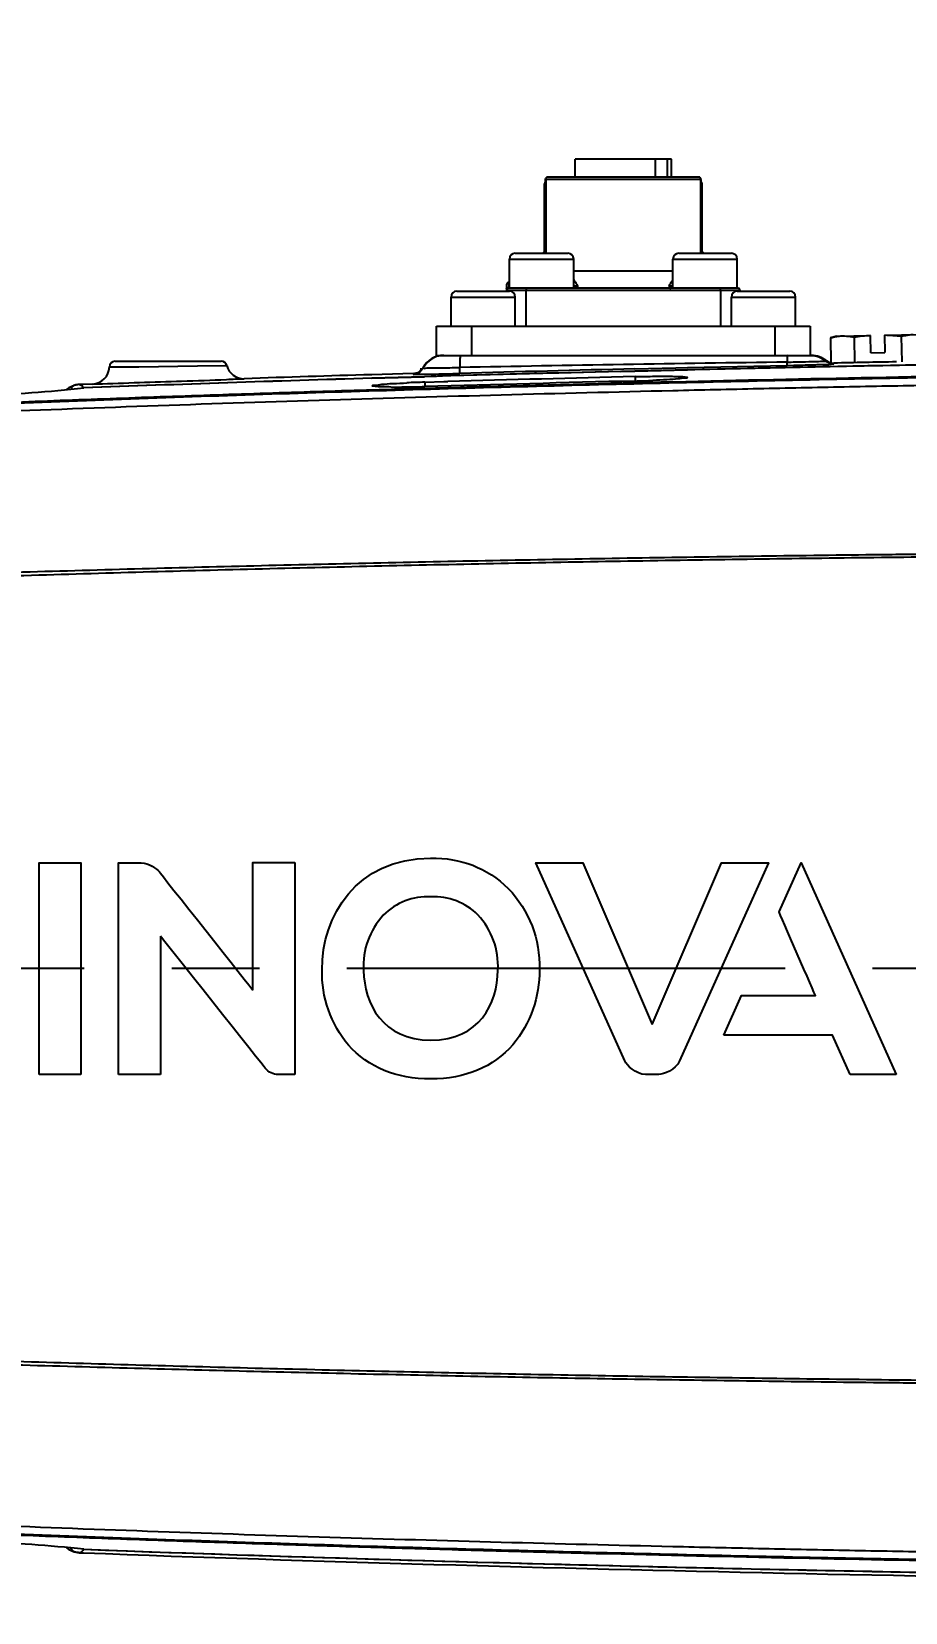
# Model space of a CAD drawing. Header units: millimetres. Extents: x 5828 to 6704, y 123 to 421.
# Drawn here: x 6531.06 to 6534.8, y 364.1 to 370.87 of the extents above; entities that cross this region are included whole.
import ezdxf

# ---------------------------------------------------------------- set-up
doc = ezdxf.new("R2010")
doc.units = ezdxf.units.MM
doc.linetypes.add('CENTER', pattern=[0.6, 0.375, -0.075, 0.075, -0.075])
for name, color, linetype in [('中心线', 7, 'Continuous'), ('外形图', 7, 'Continuous'), ('尺寸标注', 7, 'Continuous'), ('运动范围', 7, 'Continuous')]:
    doc.layers.add(name, color=color, linetype=linetype)
doc.styles.add('微软雅黑', font='msyh.ttc', dxfattribs={"height": 1.5})
doc.dimstyles.new('尺寸标注_1_20比例', dxfattribs={"dimtxt": 1.5, "dimasz": 1.25, "dimexe": 0.5, "dimexo": 0.4, "dimgap": 0.5, "dimtad": 1, "dimdec": 1, "dimlfac": 20, "dimdsep": 46, "dimtxsty": '微软雅黑', "dimcen": 0.09, "dimadec": 0, "dimazin": 0, "dimtp": 0.01, "dimtm": 0.01, "dimtfac": 1, "dimtdec": 1, "dimtofl": 0, "dimtmove": 0, "dimatfit": 3, "dimfxl": 1, "dimtolj": 1, "dimarcsym": 0})

# ---------------------------------------------------------------- blocks, each defined once
blk = doc.blocks.new('*D1144')
at = {"layer": 'Defpoints', "color": 0}
for p in [(6557.7962, 395.6702), (6487.6476, 286.2413), (6537.9972, 286.2413)]:
    blk.add_point(p, dxfattribs=at)
at = {"layer": '尺寸标注', "color": 0, "lineweight": -2}
for p, q in [((6557.3962, 395.6702), (6487.1476, 395.6702)), ((6487.6476, 394.4202), (6487.6476, 287.4913)), ((6537.5972, 286.2413), (6487.1476, 286.2413))]:
    blk.add_line(p, q, dxfattribs=at)
at = {"layer": '尺寸标注', "color": 0}
for points in [[(6487.856, 394.4202), (6487.4393, 394.4202), (6487.6476, 395.6702)], [(6487.4393, 287.4913), (6487.856, 287.4913), (6487.6476, 286.2413)]]:
    blk.add_solid(points, dxfattribs=at)
at = {"layer": '尺寸标注', "color": 0, "insert": (6486.376, 340.9558), "char_height": 1.5, "attachment_point": 5, "rotation": 90, "style": '微软雅黑'}
blk.add_mtext('\\A1;\\A1;{\\fAlibaba PuHuiTi 3.0 55 Regular|b0|i0|c134|p18;2188.6}', dxfattribs=at)

msp = doc.modelspace()

# ---------------------------------------------------------------- linework, layer by layer
at = {"layer": '中心线', "linetype": 'CENTER', "ltscale": 5}
msp.add_line((6564.2883, 366.8553), (6521.5298, 366.8553), dxfattribs=at)
at = {"layer": '外形图', "linetype": 'ByBlock'}
for p, q in [((6533.39, 370.2428), (6533.39, 370.3203)), ((6533.8025, 370.3203), (6533.39, 370.3203)), ((6533.7325, 370.3203), (6533.7325, 370.2428)), ((6533.7855, 370.2428), (6533.7855, 370.3203)), ((6533.8025, 370.2428), (6533.8025, 370.3203)), ((6533.2687, 370.2428), (6533.2637, 370.2378)), ((6533.9237, 370.2428), (6533.2687, 370.2428)), ((6533.9237, 370.2428), (6533.9287, 370.2378)), ((6533.2587, 369.9253), (6533.2587, 370.2153)), ((6533.2637, 370.2153), (6533.2587, 370.2153)), ((6533.2637, 369.9178), (6533.2637, 370.2378)), ((6533.2646, 370.2328), (6533.2646, 369.9178)), ((6533.9278, 370.2328), (6533.2646, 370.2328)), ((6533.9278, 370.2328), (6533.9278, 369.9178)), ((6533.9287, 369.9178), (6533.9287, 370.2378)), ((6533.9337, 370.2153), (6533.9287, 370.2153)), ((6533.9337, 369.9253), (6533.9337, 370.2153)), ((6533.1337, 369.9178), (6533.3587, 369.9178)), ((6533.2587, 369.9253), (6533.2512, 369.9178)), ((6533.2587, 369.9253), (6533.2637, 369.9253)), ((6533.8337, 369.9178), (6534.0587, 369.9178)), ((6533.9287, 369.9253), (6533.9337, 369.9253)), ((6533.9337, 369.9253), (6533.9412, 369.9178)), ((6533.1087, 369.7678), (6533.1087, 369.8928)), ((6533.1087, 369.8928), (6533.3837, 369.8928)), ((6533.3837, 369.7678), (6533.3837, 369.8928)), ((6533.3837, 369.8428), (6533.8087, 369.8428)), ((6533.8087, 369.7678), (6533.8087, 369.8928)), ((6533.8087, 369.8928), (6534.0837, 369.8928)), ((6534.0837, 369.7678), (6534.0837, 369.8928)), ((6533.0962, 369.7828), (6533.0962, 369.7553)), ((6533.1062, 369.7928), (6533.1062, 369.7678)), ((6533.1062, 369.7928), (6533.1087, 369.7928)), ((6533.1087, 369.7884), (6533.1062, 369.7884)), ((6533.1062, 369.7722), (6533.1087, 369.7722)), ((6534.0862, 369.7678), (6533.1062, 369.7678)), ((6533.3837, 369.7778), (6533.3994, 369.7778)), ((6533.793, 369.7778), (6533.8087, 369.7778)), ((6532.8587, 369.6053), (6532.8587, 369.7303)), ((6532.8587, 369.7303), (6533.1337, 369.7303)), ((6532.8837, 369.7553), (6533.1087, 369.7553)), ((6534.0962, 369.7578), (6533.0962, 369.7578)), ((6533.1337, 369.6053), (6533.1337, 369.7303)), ((6533.1809, 369.6053), (6533.1809, 369.7578)), ((6534.0115, 369.7578), (6534.0115, 369.6053)), ((6534.0587, 369.6053), (6534.0587, 369.7303)), ((6534.0587, 369.7303), (6534.3337, 369.7303)), ((6534.0837, 369.7553), (6534.3087, 369.7553)), ((6534.0962, 369.7578), (6534.0962, 369.7553)), ((6534.3337, 369.6053), (6534.3337, 369.7303)), ((6532.7962, 369.4803), (6532.7962, 369.6053)), ((6532.7962, 369.6053), (6534.3962, 369.6053)), ((6532.9462, 369.6053), (6532.9462, 369.4803)), ((6534.2462, 369.4803), (6534.2462, 369.6053)), ((6534.3962, 369.6053), (6534.3962, 369.4803)), ((6534.5098, 369.5633), (6534.4829, 369.5555)), ((6534.5098, 369.5633), (6534.6548, 369.5661)), ((6534.6563, 369.4911), (6534.6548, 369.5661)), ((6534.7148, 369.5673), (6534.8598, 369.5701)), ((6534.7148, 369.5673), (6534.7163, 369.4923)), ((6534.4829, 369.5555), (6534.485, 369.4493)), ((6534.5839, 369.5575), (6534.586, 369.4493)), ((6534.786, 369.5614), (6534.7881, 369.4532)), ((6531.3962, 369.4309), (6531.5217, 369.4322)), ((6531.4212, 369.4553), (6531.8745, 369.4553)), ((6531.5217, 369.4322), (6531.773, 369.4351)), ((6531.773, 369.4351), (6531.8987, 369.4366)), ((6532.7394, 369.4289), (6532.74, 369.4267)), ((6532.7962, 369.4803), (6534.4023, 369.4803)), ((6532.8971, 369.4031), (6532.8964, 369.4288)), ((6533.8211, 369.4269), (6533.8703, 369.4281)), ((6533.8703, 369.4281), (6534.2972, 369.4376)), ((6534.2972, 369.4376), (6534.2969, 369.4518)), ((6534.2972, 369.4376), (6534.3257, 369.4382)), ((6534.4635, 369.4562), (6534.4647, 369.4584)), ((6534.497, 369.4442), (6534.4969, 369.4475)), ((6534.6563, 369.4911), (6534.7163, 369.4923)), ((6532.6972, 369.4032), (6532.5198, 369.3979)), ((6532.7449, 369.3893), (6532.5202, 369.3827)), ((6532.5202, 369.3827), (6532.7449, 369.3893)), ((6532.6972, 369.4032), (6532.6971, 369.3999)), ((6532.7462, 369.3657), (6532.8276, 369.368)), ((6532.7462, 369.3657), (6532.7462, 369.347)), ((6532.8276, 369.368), (6532.8451, 369.3685)), ((6532.876, 369.4025), (6532.8971, 369.4031)), ((6533.5821, 369.4117), (6533.6244, 369.4127)), ((6533.6244, 369.4127), (6533.6454, 369.4132)), ((6533.6449, 369.4227), (6533.8211, 369.4269)), ((6533.6609, 369.4136), (6533.6449, 369.4132)), ((6533.6454, 369.4132), (6533.8706, 369.4186)), ((6533.6462, 369.3896), (6533.6462, 369.3709)), ((6533.8706, 369.4186), (6533.6609, 369.4136)), ((6531.2228, 369.3413), (6531.2128, 369.3341)), ((6531.2454, 369.3518), (6531.2228, 369.3413)), ((6531.2668, 369.3557), (6531.2454, 369.3518)), ((6531.2856, 369.3564), (6531.2668, 369.3557)), ((6531.324, 369.3579), (6531.2856, 369.3564)), ((6531.324, 369.3579), (6531.3436, 369.3585)), ((6531.2132, 364.3762), (6531.2231, 364.3691)), ((6531.2231, 364.3691), (6531.2457, 364.3586)), ((6531.2457, 364.3586), (6531.2668, 364.3548)), ((6531.2668, 364.3548), (6531.2857, 364.3541))]:
    msp.add_line(p, q, dxfattribs=at)
for centre, radius, start, end in [((6533.2687, 370.2153), 0.01, 120.00573, 180), ((6533.9237, 370.2153), 0.01, 0, 59.99427), ((6533.1337, 369.8928), 0.025, 90, 180), ((6533.3587, 369.8928), 0.025, 0, 90), ((6533.8337, 369.8928), 0.025, 90, 180), ((6534.0587, 369.8928), 0.025, 0, 90), ((6533.1062, 369.7828), 0.01, 90, 180.00008), ((6533.1062, 369.7578), 0.01, 90, 179.99984), ((6534.0862, 369.7578), 0.01, 0, 90), ((6532.8837, 369.7303), 0.025, 90, 180), ((6533.1087, 369.7303), 0.025, 0, 90), ((6534.0837, 369.7303), 0.025, 90, 180), ((6534.3087, 369.7303), 0.025, 0, 90), ((6534.8572, 369.3148), 0.2567, 103.9417, 106.11753), ((6534.5224, 369.3082), 0.2567, 76.1299, 78.30573), ((6531.3212, 369.4328), 0.075, 272.12167, 358.54738), ((6531.4212, 369.4303), 0.025, 90, 178.54737), ((6531.8745, 369.4303), 0.025, 14.68108, 90), ((6531.9712, 369.4556), 0.075, 194.68109, 271.90002), ((6532.6957, 369.4532), 0.05, 271.66924, 330.92707), ((6532.8268, 369.3803), 0.1, 90, 150.92707), ((6532.6086, 381.3258), 11.9005, 270.97277, 271.38554), ((6538.6609, 60.5318), 308.9508, 90.809343, 91.069107), ((6540.4864, 70.6097), 298.8821, 90.340702, 91.26835), ((6539.1223, 142.895), 226.5844, 91.067621, 91.328098), ((6534.0355, 384.703), 15.2534, 270.98187, 271.116), ((6534.0415, 381.7812), 12.3462, 271.31921, 271.68049), ((6534.0944, 381.7691), 12.3189, 271.1076, 271.37943), ((6534.4023, 369.3803), 0.1, 51.38409, 90), ((6534.1517, 377.9816), 8.5451, 271.68881, 271.83949), ((6534.2271, 375.6424), 6.2047, 271.83718, 272.02161), ((6534.4959, 369.4975), 0.05, 231.38409, 271.1684), ((6537.6879, 197.3082), 172.1521, 91.72017, 92.13152), ((6537.7032, 196.8662), 172.5943, 91.720843, 92.130739), ((6537.8765, 191.3681), 178.1104, 91.723466, 91.899218), ((6532.9025, 363.9125), 5.4554, 91.64192, 92.44641), ((6532.711, 371.3825), 1.983, 270.02883, 270.7202), ((6532.6713, 374.9227), 5.5234, 270.66976, 271.04287), ((6538.4176, 172.8458), 196.6253, 91.390889, 91.653237), ((6538.4008, 173.3836), 196.0873, 91.408146, 91.652859), ((6538.4195, 172.7019), 196.7268, 91.390329, 91.652542), ((6532.6115, 378.3874), 8.9887, 271.02211, 271.1644), ((6532.7055, 375.5826), 6.1564, 270.64897, 270.97877), ((6532.5494, 381.4151), 12.017, 271.16742, 271.40763), ((6532.495, 383.6813), 14.2838, 271.40238, 271.52845), ((6538.4476, 171.6087), 197.8391, 91.390655, 91.622733), ((6538.4624, 171.0809), 198.4003, 91.391358, 91.607398), ((6533.5311, 374.1475), 4.7781, 271.38005, 272.29835), ((6532.624, 372.5526), 3.2075, 269.59628, 270.7006), ((6532.6082, 374.0733), 4.7284, 270.66653, 271.67194), ((6538.0158, 546.1189), 181.8741, 267.879086, 268.616468), ((6539.0515, 587.3326), 223.1008, 268.606139, 268.934052)]:
    msp.add_arc(centre, radius, start, end, dxfattribs=at)
for points, knots in [([(6533.2646, 370.2328), (6533.2645, 370.2328), (6533.2643, 370.2328), (6533.2641, 370.2329), (6533.264, 370.233), (6533.2639, 370.2331), (6533.2638, 370.2333), (6533.2637, 370.2334), (6533.2637, 370.2335), (6533.2637, 370.2335)], [0, 0, 0, 0, 0.291392, 0.415127, 0.533144, 0.649124, 0.763617, 0.878313, 1, 1, 1, 1]), ([(6533.9278, 370.2328), (6533.928, 370.2328), (6533.9282, 370.2328), (6533.9285, 370.2329), (6533.9287, 370.2332), (6533.9287, 370.2334), (6533.9287, 370.2335)], [0, 0, 0, 0, 0.295124, 0.530234, 0.748296, 1, 1, 1, 1]), ([(6533.1062, 369.7884), (6533.1049, 369.7884), (6533.1024, 369.788), (6533.0996, 369.7868), (6533.0979, 369.7853), (6533.0969, 369.7841), (6533.0963, 369.7827), (6533.0962, 369.7818), (6533.0962, 369.7813)], [0, 0, 0, 0, 0.287049, 0.553568, 0.675502, 0.789331, 0.896544, 1, 1, 1, 1]), ([(6533.0962, 369.7651), (6533.0962, 369.7656), (6533.0963, 369.7665), (6533.0969, 369.7679), (6533.0979, 369.7691), (6533.0996, 369.7706), (6533.1024, 369.7718), (6533.1049, 369.7722), (6533.1062, 369.7722)], [0, 0, 0, 0, 0.103456, 0.210669, 0.324498, 0.446432, 0.712951, 1, 1, 1, 1]), ([(6533.1809, 369.7578), (6533.1809, 369.7584), (6533.1809, 369.7598), (6533.1811, 369.7617), (6533.1815, 369.7634), (6533.1819, 369.7649), (6533.1825, 369.7661), (6533.183, 369.7669), (6533.1835, 369.7674), (6533.1838, 369.7676), (6533.1841, 369.7677), (6533.1844, 369.7678), (6533.1845, 369.7678)], [0, 0, 0, 0, 0.178261, 0.349357, 0.506993, 0.64631, 0.764306, 0.860161, 0.900432, 0.936382, 0.969085, 1, 1, 1, 1]), ([(6533.3837, 369.8042), (6533.3854, 369.8018), (6533.3886, 369.797), (6533.3929, 369.7901), (6533.3965, 369.7838), (6533.3985, 369.7797), (6533.3994, 369.7778)], [0, 0, 0, 0, 0.288566, 0.555183, 0.794478, 1, 1, 1, 1]), ([(6533.3958, 369.7683), (6533.3955, 369.7682), (6533.3943, 369.7679), (6533.3931, 369.7678), (6533.3922, 369.7678)], [0, 0, 0, 0, 0.2371, 1, 1, 1, 1]), ([(6533.3994, 369.7778), (6533.3999, 369.7768), (6533.4003, 369.7753), (6533.4002, 369.7732), (6533.3998, 369.7719), (6533.3992, 369.7707), (6533.3979, 369.7693), (6533.3966, 369.7686), (6533.3958, 369.7683)], [0, 0, 0, 0, 0.278496, 0.40347, 0.522253, 0.638192, 0.754712, 1, 1, 1, 1]), ([(6533.793, 369.7778), (6533.7925, 369.7768), (6533.7921, 369.7753), (6533.7922, 369.7732), (6533.7926, 369.7719), (6533.7932, 369.7707), (6533.7942, 369.7697), (6533.7953, 369.7689), (6533.7962, 369.7685), (6533.7966, 369.7683)], [0, 0, 0, 0, 0.278304, 0.403191, 0.521885, 0.637769, 0.754218, 0.874212, 1, 1, 1, 1]), ([(6533.793, 369.7778), (6533.7939, 369.7797), (6533.796, 369.7838), (6533.7995, 369.7901), (6533.8038, 369.797), (6533.807, 369.8018), (6533.8087, 369.8042)], [0, 0, 0, 0, 0.205523, 0.444818, 0.711435, 1, 1, 1, 1]), ([(6533.7966, 369.7683), (6533.7969, 369.7682), (6533.798, 369.7679), (6533.7991, 369.7678), (6533.7999, 369.7678)], [0, 0, 0, 0, 0.238587, 1, 1, 1, 1]), ([(6534.0079, 369.7678), (6534.008, 369.7678), (6534.0083, 369.7677), (6534.0086, 369.7676), (6534.009, 369.7674), (6534.0094, 369.7669), (6534.01, 369.7661), (6534.0105, 369.7649), (6534.0109, 369.7634), (6534.0113, 369.7617), (6534.0115, 369.7598), (6534.0115, 369.7584), (6534.0115, 369.7578)], [0, 0, 0, 0, 0.030915, 0.063618, 0.099568, 0.139839, 0.235694, 0.35369, 0.493007, 0.650643, 0.821739, 1, 1, 1, 1]), ([(6534.5333, 369.5637), (6534.5367, 369.5638), (6534.5505, 369.5636), (6534.5643, 369.5617), (6534.5744, 369.5596)], [0, 0, 0, 0, 0.248578, 1, 1, 1, 1]), ([(6534.7954, 369.5639), (6534.7988, 369.5648), (6534.8122, 369.5678), (6534.826, 369.5695), (6534.8363, 369.5697)], [0, 0, 0, 0, 0.252323, 1, 1, 1, 1]), ([(6534.4829, 369.5555), (6534.4852, 369.5561), (6534.4941, 369.5586), (6534.5032, 369.5606), (6534.5101, 369.5616)], [0, 0, 0, 0, 0.251884, 1, 1, 1, 1]), ([(6532.74, 369.4267), (6532.7402, 369.4237), (6532.7588, 369.4303), (6532.7665, 369.4265), (6532.7752, 369.4266)], [0, 0, 0, 0, 0.257992, 1, 1, 1, 1]), ([(6532.8977, 369.4803), (6532.8965, 369.4803), (6532.8984, 369.4729), (6532.8947, 369.4598), (6532.8965, 369.4414), (6532.8964, 369.4288)], [0, 0, 0, 0, 0.068806, 0.268886, 1, 1, 1, 1]), ([(6534.2984, 369.4803), (6534.2959, 369.4803), (6534.3, 369.4649), (6534.297, 369.4588), (6534.2969, 369.4518)], [0, 0, 0, 0, 0.260605, 1, 1, 1, 1]), ([(6534.391, 369.4537), (6534.3958, 369.4538), (6534.4123, 369.4542), (6534.4288, 369.4547), (6534.4404, 369.4551)], [0, 0, 0, 0, 0.292588, 1, 1, 1, 1]), ([(6534.4404, 369.4551), (6534.4461, 369.4553), (6534.4517, 369.4579), (6534.4629, 369.4543), (6534.4635, 369.4562)], [0, 0, 0, 0, 0.742709, 1, 1, 1, 1]), ([(6534.446, 369.4416), (6534.4586, 369.442), (6534.477, 369.4408), (6534.49, 369.4447), (6534.497, 369.4431), (6534.497, 369.4442)], [0, 0, 0, 0, 0.740926, 0.934342, 1, 1, 1, 1]), ([(6536.2603, 364.2992), (6535.7358, 364.3064), (6534.6869, 364.3234), (6533.1138, 364.3595), (6531.8032, 364.4001), (6530.7549, 364.4401), (6529.9689, 364.474), (6529.183, 364.5122), (6528.3975, 364.5553), (6527.743, 364.5937), (6527.2197, 364.6304), (6526.8268, 364.6498), (6526.4374, 364.7181), (6525.9472, 364.9084), (6525.408, 365.3031), (6524.9696, 365.9729), (6524.7919, 366.7539), (6524.8988, 367.5478), (6525.276, 368.2549), (6525.8761, 368.7837), (6526.5012, 369.0271), (6527.0244, 369.0704), (6527.4169, 369.0933), (6527.8095, 369.1203), (6528.333, 369.1514), (6528.9877, 369.1881), (6529.7734, 369.2274), (6530.5594, 369.2624), (6531.6076, 369.3037), (6532.9182, 369.3457), (6534.4913, 369.3833), (6535.5402, 369.4011), (6536.0646, 369.4086)], [0, 0, 0, 0, 0.062547, 0.125094, 0.187642, 0.218915, 0.250189, 0.281463, 0.312736, 0.34401, 0.359646, 0.375288, 0.390909, 0.40654, 0.437679, 0.468836, 0.500009, 0.531187, 0.562362, 0.593532, 0.624708, 0.640342, 0.655997, 0.671626, 0.687262, 0.718537, 0.749811, 0.781085, 0.812358, 0.874905, 0.937453, 1, 1, 1, 1]), ([(6537.2932, 369.4237), (6537.0074, 369.4207), (6536.4358, 369.414), (6535.5783, 369.4017), (6534.7209, 369.3866), (6533.8636, 369.3683), (6533.1492, 369.3503), (6532.5777, 369.3339), (6532.1492, 369.3206), (6531.7206, 369.3063), (6531.2922, 369.2909), (6530.8637, 369.2744), (6530.4353, 369.2567), (6530.0069, 369.2378), (6529.5787, 369.2176), (6529.2218, 369.1997), (6528.9364, 369.1847), (6528.7223, 369.1731), (6528.5082, 369.1611), (6528.2942, 369.1488), (6528.0802, 369.1362), (6527.9019, 369.1253), (6527.7592, 369.1164), (6527.6522, 369.1097), (6527.5453, 369.1029), (6527.4383, 369.0959), (6527.3313, 369.0889), (6527.2422, 369.083), (6527.1709, 369.0782), (6527.1174, 369.0746), (6527.0729, 369.0715), (6527.0372, 369.069), (6527.0105, 369.0672), (6526.9838, 369.0654), (6526.957, 369.0636), (6526.9303, 369.0618), (6526.8946, 369.0592), (6526.8501, 369.0557), (6526.8057, 369.0513), (6526.7702, 369.0472), (6526.7348, 369.0425), (6526.6906, 369.0358), (6526.6378, 369.0265), (6526.5677, 369.0124), (6526.4808, 368.9917), (6526.3779, 368.9618), (6526.2765, 368.9269), (6526.1769, 368.8871), (6526.0794, 368.8425), (6525.9841, 368.7933), (6525.8913, 368.7395), (6525.8013, 368.6813), (6525.7142, 368.6187), (6525.6302, 368.552), (6525.5496, 368.4813), (6525.4725, 368.4068), (6525.3991, 368.3287), (6525.3295, 368.247), (6525.2641, 368.1621), (6525.2028, 368.0742), (6525.1458, 367.9833), (6525.0933, 367.8898), (6525.0454, 367.7939), (6525.0022, 367.6957), (6524.9639, 367.5955), (6524.9305, 367.4936), (6524.9021, 367.3903), (6524.8709, 367.2508), (6524.8498, 367.1092), (6524.8391, 366.9666), (6524.8353, 366.8237), (6524.8437, 366.645), (6524.8694, 366.468), (6524.9001, 366.3284), (6524.9282, 366.2249), (6524.9612, 366.1228), (6524.9991, 366.0226), (6525.0419, 365.9242), (6525.0894, 365.8281), (6525.1416, 365.7344), (6525.1982, 365.6433), (6525.2591, 365.5551), (6525.3243, 365.47), (6525.3935, 365.3881), (6525.4666, 365.3096), (6525.5435, 365.2348), (6525.6239, 365.1639), (6525.7076, 365.0969), (6525.7944, 365.034), (6525.8843, 364.9754), (6525.9768, 364.9213), (6526.0719, 364.8717), (6526.1692, 364.8267), (6526.2687, 364.7866), (6526.3699, 364.7513), (6526.4728, 364.721), (6526.577, 364.6957), (6526.6823, 364.6755), (6526.7707, 364.6628), (6526.8418, 364.6556), (6526.8863, 364.6519), (6526.922, 364.6493), (6526.9487, 364.6475), (6526.9755, 364.6457), (6527.0111, 364.6433), (6527.0557, 364.6402), (6527.1091, 364.6366), (6527.1626, 364.6329), (6527.2339, 364.6281), (6527.323, 364.6222), (6527.43, 364.6152), (6527.537, 364.6082), (6527.6439, 364.6014), (6527.7509, 364.5946), (6527.8936, 364.5857), (6528.0719, 364.5749), (6528.2859, 364.5622), (6528.4999, 364.5499), (6528.714, 364.5379), (6528.928, 364.5263), (6529.2135, 364.5113), (6529.5703, 364.4934), (6529.9986, 364.4732), (6530.427, 364.4542), (6530.8554, 364.4365), (6531.2838, 364.4199), (6531.7123, 364.4045), (6532.1409, 364.3902), (6532.5694, 364.3769), (6533.1409, 364.3605), (6533.8553, 364.3424), (6534.7126, 364.3241), (6535.57, 364.309), (6536.4274, 364.2966), (6536.9991, 364.29), (6537.2849, 364.287)], [0, 0, 0, 0, 0.031251, 0.062501, 0.093752, 0.125002, 0.156253, 0.171878, 0.187503, 0.203128, 0.218754, 0.234379, 0.250004, 0.265629, 0.281255, 0.29688, 0.304692, 0.312505, 0.320318, 0.32813, 0.335943, 0.343756, 0.347662, 0.351568, 0.355475, 0.359381, 0.363287, 0.367194, 0.369147, 0.3711, 0.373053, 0.37403, 0.375006, 0.375983, 0.376959, 0.377936, 0.378912, 0.380866, 0.382819, 0.383795, 0.384772, 0.386725, 0.388678, 0.390631, 0.394537, 0.398443, 0.402349, 0.406256, 0.410162, 0.414068, 0.417974, 0.42188, 0.425786, 0.429693, 0.433599, 0.437505, 0.441411, 0.445317, 0.449224, 0.45313, 0.457036, 0.460942, 0.464848, 0.468754, 0.472661, 0.476567, 0.480473, 0.484379, 0.492189, 0.496095, 0.500002, 0.507812, 0.515622, 0.519528, 0.523434, 0.52734, 0.531246, 0.535153, 0.539059, 0.542965, 0.546871, 0.550777, 0.554683, 0.55859, 0.562496, 0.566402, 0.570308, 0.574214, 0.57812, 0.582027, 0.585933, 0.589839, 0.593745, 0.597651, 0.601557, 0.605463, 0.609369, 0.613275, 0.617181, 0.619134, 0.621088, 0.622064, 0.623041, 0.624017, 0.624994, 0.626947, 0.6289, 0.630853, 0.632806, 0.636713, 0.640619, 0.644525, 0.648432, 0.652338, 0.656244, 0.664057, 0.67187, 0.679682, 0.687495, 0.695308, 0.70312, 0.718745, 0.734371, 0.749996, 0.765621, 0.781246, 0.796872, 0.812497, 0.828122, 0.843747, 0.874998, 0.906248, 0.937499, 0.968749, 1, 1, 1, 1]), ([(6536.7397, 369.4138), (6536.6893, 369.413), (6536.5887, 369.4115), (6536.4376, 369.4093), (6536.2864, 369.4072), (6536.1352, 369.4051), (6535.984, 369.4029), (6535.7824, 369.4), (6535.5304, 369.396), (6535.228, 369.3909), (6534.8248, 369.3837), (6534.3208, 369.3737), (6533.7161, 369.3601), (6533.1114, 369.3447), (6532.5067, 369.3275), (6531.9021, 369.3082), (6531.2976, 369.2868), (6530.6932, 369.2632), (6530.1896, 369.2415), (6529.7867, 369.2229), (6529.4846, 369.2084), (6529.1826, 369.1931), (6528.8805, 369.1772), (6528.5785, 369.1606), (6528.2766, 369.1433), (6527.9747, 369.1253), (6527.6728, 369.1066), (6527.371, 369.0872), (6527.1698, 369.0737), (6527.0692, 369.0667)], [0, 0, 0, 0, 0.015597, 0.031213, 0.046837, 0.062463, 0.078088, 0.093714, 0.124965, 0.156216, 0.187468, 0.24997, 0.312473, 0.374975, 0.437477, 0.49998, 0.562482, 0.624985, 0.687487, 0.718739, 0.74999, 0.781241, 0.812492, 0.843744, 0.874995, 0.906246, 0.937497, 0.968749, 1, 1, 1, 1]), ([(6536.7437, 369.3809), (6536.6826, 369.3799), (6536.591, 369.3785), (6536.4687, 369.3767), (6536.3464, 369.3749), (6536.224, 369.3732), (6536.1017, 369.3714), (6536.0099, 369.3701), (6535.9181, 369.3687), (6535.7958, 369.3669), (6535.6428, 369.3645), (6535.4593, 369.3616), (6535.2757, 369.3585), (6535.0922, 369.3553), (6534.9087, 369.352), (6534.7251, 369.3485), (6534.4804, 369.3436), (6534.1745, 369.3372), (6533.6852, 369.3262), (6533.0735, 369.3108), (6532.3395, 369.2895), (6531.6057, 369.2651), (6531.1165, 369.2468), (6530.872, 369.237)], [0, 0, 0, 0, 0.031203, 0.046821, 0.062443, 0.093694, 0.10932, 0.124946, 0.140572, 0.156198, 0.18745, 0.218702, 0.249954, 0.281206, 0.312458, 0.34371, 0.374962, 0.437466, 0.499969, 0.624977, 0.749985, 0.874992, 1, 1, 1, 1]), ([(6531.3436, 369.3585), (6531.4643, 369.3623), (6531.649, 369.3696), (6531.8591, 369.3747), (6531.9484, 369.3809), (6531.9737, 369.3807)], [0, 0, 0, 0, 0.574512, 0.879564, 1, 1, 1, 1]), ([(6532.5212, 369.3501), (6532.5212, 369.3538), (6532.5425, 369.3521), (6532.5651, 369.3586), (6532.6148, 369.3598), (6532.6496, 369.3621), (6532.6697, 369.3629)], [0, 0, 0, 0, 0.072969, 0.277633, 0.596344, 1, 1, 1, 1]), ([(6532.6971, 369.3999), (6532.6971, 369.3987), (6532.7052, 369.401), (6532.7083, 369.3995), (6532.712, 369.3995)], [0, 0, 0, 0, 0.252798, 1, 1, 1, 1]), ([(6532.7292, 369.4128), (6532.7301, 369.4145), (6532.7314, 369.4187), (6532.7312, 369.423), (6532.7308, 369.4253)], [0, 0, 0, 0, 0.457029, 1, 1, 1, 1]), ([(6533.6462, 369.3896), (6533.6749, 369.3903), (6533.7278, 369.3911), (6533.7907, 369.3914), (6533.8305, 369.3902), (6533.8525, 369.3898), (6533.8625, 369.3878), (6533.8712, 369.3876), (6533.8712, 369.386)], [0, 0, 0, 0, 0.382055, 0.705842, 0.830004, 0.922309, 0.979437, 1, 1, 1, 1]), ([(6533.8712, 369.386), (6533.8712, 369.3824), (6533.8499, 369.384), (6533.8273, 369.3775), (6533.7776, 369.3764), (6533.7428, 369.3741), (6533.7227, 369.3733)], [0, 0, 0, 0, 0.072989, 0.27766, 0.596359, 1, 1, 1, 1]), ([(6530.1385, 369.2705), (6530.3723, 369.281), (6530.7554, 369.3027), (6531.1388, 369.3245), (6531.2875, 369.3412)], [0, 0, 0, 0, 0.610087, 1, 1, 1, 1]), ([(6531.2342, 369.3419), (6531.2337, 369.341), (6531.2329, 369.3388), (6531.2326, 369.3366), (6531.2325, 369.3354)], [0, 0, 0, 0, 0.481158, 1, 1, 1, 1]), ([(6531.2489, 369.353), (6531.2458, 369.352), (6531.2399, 369.3495), (6531.2355, 369.3447), (6531.2342, 369.3419)], [0, 0, 0, 0, 0.516965, 1, 1, 1, 1]), ([(6531.2668, 369.3557), (6531.2638, 369.3556), (6531.2578, 369.3551), (6531.2518, 369.3539), (6531.2489, 369.353)], [0, 0, 0, 0, 0.490556, 1, 1, 1, 1]), ([(6532.6014, 369.3451), (6532.5902, 369.3452), (6532.571, 369.3457), (6532.5441, 369.3459), (6532.532, 369.3484), (6532.5212, 369.3483), (6532.5212, 369.3501)], [0, 0, 0, 0, 0.419418, 0.734329, 0.930114, 1, 1, 1, 1]), ([(6528.5661, 368.4642), (6528.9066, 368.4787), (6529.5877, 368.5059), (6530.6096, 368.5413), (6531.6317, 368.5713), (6532.4836, 368.5918), (6533.1651, 368.6055), (6533.6763, 368.6145), (6534.1875, 368.6222), (6534.6135, 368.6274), (6534.9543, 368.631), (6535.21, 368.6333), (6535.4656, 368.6353), (6535.8064, 368.6375), (6536.2324, 368.6393), (6536.5733, 368.6403), (6536.7437, 368.6409)], [0, 0, 0, 0, 0.125, 0.25, 0.375, 0.5, 0.5625, 0.625, 0.6875, 0.75, 0.78125, 0.8125, 0.84375, 0.875, 0.9375, 1, 1, 1, 1]), ([(6528.5745, 368.4479), (6528.9146, 368.4627), (6529.5951, 368.4903), (6530.6159, 368.5265), (6531.6369, 368.5573), (6532.4879, 368.5785), (6533.1687, 368.5926), (6533.6794, 368.6019), (6534.1901, 368.6098), (6534.7008, 368.6164), (6535.2115, 368.6216), (6535.7222, 368.6254), (6536.2329, 368.6279), (6536.5734, 368.6284), (6536.7437, 368.6281)], [0, 0, 0, 0, 0.125, 0.25, 0.375, 0.5, 0.5625, 0.625, 0.6875, 0.75, 0.8125, 0.875, 0.9375, 1, 1, 1, 1]), ([(6532.7724, 367.3276), (6532.7724, 367.3276), (6532.8975, 367.3316), (6533.0141, 367.2862), (6533.1036, 367.1987)], [0.125, 0.125, 0.125, 0.125, 0.125, 0.25, 0.25, 0.25, 0.25]), ([(6531.0959, 367.3084), (6531.0959, 367.3084), (6531.0959, 367.3084), (6531.2747, 367.3084), (6531.2747, 367.3084)], [0.2, 0.2, 0.2, 0.2, 0.2, 0.4, 0.4, 0.4, 0.4]), ([(6531.2747, 367.3084), (6531.2747, 367.3084), (6531.2747, 367.3084), (6531.2747, 366.4021), (6531.2747, 366.4021)], [0.4, 0.4, 0.4, 0.4, 0.4, 0.6, 0.6, 0.6, 0.6]), ([(6531.4346, 367.3078), (6531.4346, 367.3078), (6531.4346, 367.3078), (6531.5325, 367.3078), (6531.5325, 367.3078)], [0.07692308, 0.07692308, 0.07692308, 0.07692308, 0.07692309, 0.15384615, 0.15384615, 0.15384615, 0.15384615]), ([(6531.5325, 367.3078), (6531.5325, 367.3078), (6531.5647, 367.3078), (6531.6004, 367.2822), (6531.6102, 367.2694)], [0.15384615, 0.15384615, 0.15384615, 0.15384615, 0.15384616, 0.23076923, 0.23076923, 0.23076923, 0.23076923]), ([(6531.6102, 367.2694), (6531.6102, 367.2694), (6531.6102, 367.2694), (6532.01, 366.7636), (6532.01, 366.7636)], [0.23076923, 0.23076923, 0.23076923, 0.23076923, 0.23076924, 0.30769231, 0.30769231, 0.30769231, 0.30769231]), ([(6532.01, 366.7636), (6532.01, 366.7636), (6532.01, 366.7636), (6532.01, 367.3091), (6532.01, 367.3091)], [0.30769231, 0.30769231, 0.30769231, 0.30769231, 0.30769232, 0.38461538, 0.38461538, 0.38461538, 0.38461538]), ([(6532.01, 367.3091), (6532.01, 367.3091), (6532.01, 367.3091), (6532.1901, 367.3091), (6532.1901, 367.3091)], [0.38461538, 0.38461538, 0.38461538, 0.38461538, 0.38461539, 0.46153846, 0.46153846, 0.46153846, 0.46153846]), ([(6532.1901, 367.3091), (6532.1901, 367.3091), (6532.1901, 367.3091), (6532.1901, 366.4015), (6532.1901, 366.4015)], [0.46153846, 0.46153846, 0.46153846, 0.46153846, 0.46153847, 0.53846154, 0.53846154, 0.53846154, 0.53846154]), ([(6533.6024, 366.4602), (6533.6024, 366.4602), (6533.6024, 366.4602), (6533.222, 367.3084), (6533.222, 367.3084)], [0.1, 0.1, 0.1, 0.1, 0.1, 0.2, 0.2, 0.2, 0.2]), ([(6533.222, 367.3084), (6533.222, 367.3084), (6533.222, 367.3084), (6533.4235, 367.3084), (6533.4235, 367.3084)], [0.2, 0.2, 0.2, 0.2, 0.2, 0.3, 0.3, 0.3, 0.3]), ([(6533.4235, 367.3084), (6533.4235, 367.3084), (6533.4235, 367.3084), (6533.7196, 366.6159), (6533.7196, 366.6159)], [0.3, 0.3, 0.3, 0.3, 0.3, 0.4, 0.4, 0.4, 0.4]), ([(6533.7196, 366.6159), (6533.7196, 366.6159), (6533.7196, 366.6159), (6534.0158, 367.3084), (6534.0158, 367.3084)], [0.4, 0.4, 0.4, 0.4, 0.4, 0.5, 0.5, 0.5, 0.5]), ([(6534.2173, 367.3084), (6534.2173, 367.3084), (6534.2173, 367.3084), (6533.8368, 366.46), (6533.8368, 366.46)], [0.6, 0.6, 0.6, 0.6, 0.6, 0.7, 0.7, 0.7, 0.7]), ([(6534.0158, 367.3084), (6534.0158, 367.3084), (6534.0158, 367.3084), (6534.2173, 367.3084), (6534.2173, 367.3084)], [0.5, 0.5, 0.5, 0.5, 0.5, 0.6, 0.6, 0.6, 0.6]), ([(6534.2626, 367.0978), (6534.2626, 367.0978), (6534.2626, 367.0978), (6534.3571, 367.3084), (6534.3571, 367.3084)], [0.5555556, 0.5555556, 0.5555556, 0.5555556, 0.5555556, 0.6666667, 0.6666667, 0.6666667, 0.6666667]), ([(6534.3571, 367.3084), (6534.3571, 367.3084), (6534.3571, 367.3084), (6534.7636, 366.4021), (6534.7636, 366.4021)], [0.6666667, 0.6666667, 0.6666667, 0.6666667, 0.6666667, 0.7777778, 0.7777778, 0.7777778, 0.7777778]), ([(6533.1036, 367.1987), (6533.1036, 367.1987), (6533.1935, 367.104), (6533.2404, 366.982), (6533.2371, 366.8514)], [0.25, 0.25, 0.25, 0.25, 0.25, 0.375, 0.375, 0.375, 0.375]), ([(6532.7724, 367.1628), (6532.7724, 367.1628), (6532.6954, 367.166), (6532.6235, 367.138), (6532.5688, 367.0836)], [0.4285714, 0.4285714, 0.4285714, 0.4285714, 0.4285714, 0.5714286, 0.5714286, 0.5714286, 0.5714286]), ([(6532.974, 367.0852), (6532.974, 367.0852), (6532.9197, 367.1386), (6532.8486, 367.166), (6532.7724, 367.1628)], [0.2857143, 0.2857143, 0.2857143, 0.2857143, 0.2857143, 0.4285714, 0.4285714, 0.4285714, 0.4285714]), ([(6532.5688, 367.0836), (6532.5688, 367.0836), (6532.5094, 367.0185), (6532.4797, 366.9357), (6532.4841, 366.8478)], [0.5714286, 0.5714286, 0.5714286, 0.5714286, 0.5714286, 0.7142857, 0.7142857, 0.7142857, 0.7142857]), ([(6533.0596, 366.849), (6533.0596, 366.849), (6533.0635, 366.9371), (6533.0335, 367.0201), (6532.974, 367.0852)], [0.1428571, 0.1428571, 0.1428571, 0.1428571, 0.1428572, 0.2857143, 0.2857143, 0.2857143, 0.2857143]), ([(6534.4189, 366.7395), (6534.4189, 366.7395), (6534.4189, 366.7395), (6534.2626, 367.0978), (6534.2626, 367.0978)], [0.4444444, 0.4444444, 0.4444444, 0.4444444, 0.4444445, 0.5555556, 0.5555556, 0.5555556, 0.5555556]), ([(6532.0634, 366.4289), (6532.0634, 366.4289), (6532.0634, 366.4289), (6531.6147, 366.9941), (6531.6147, 366.9941)], [0.69230769, 0.69230769, 0.69230769, 0.69230769, 0.6923077, 0.76923077, 0.76923077, 0.76923077, 0.76923077]), ([(6531.6147, 366.9941), (6531.6147, 366.9941), (6531.6147, 366.9941), (6531.6147, 366.4015), (6531.6147, 366.4015)], [0.76923077, 0.76923077, 0.76923077, 0.76923077, 0.76923078, 0.84615385, 0.84615385, 0.84615385, 0.84615385]), ([(6532.4201, 366.5274), (6532.4201, 366.5274), (6532.3435, 366.6187), (6532.3039, 366.731), (6532.3065, 366.8502)], [0.75, 0.75, 0.75, 0.75, 0.75, 1, 1, 1, 1]), ([(6532.4841, 366.8478), (6532.4841, 366.8478), (6532.4878, 366.7033), (6532.5656, 366.549), (6532.7724, 366.549)], [0.7142857, 0.7142857, 0.7142857, 0.7142857, 0.7142857, 1, 1, 1, 1]), ([(6533.2371, 366.8514), (6533.2371, 366.8514), (6533.2382, 366.7328), (6533.1986, 366.621), (6533.1232, 366.5296)], [0.375, 0.375, 0.375, 0.375, 0.375, 0.5, 0.5, 0.5, 0.5]), ([(6534.0262, 366.5709), (6534.0262, 366.5709), (6534.0262, 366.5709), (6534.1019, 366.7395), (6534.1019, 366.7395)], [0.2222222, 0.2222222, 0.2222222, 0.2222222, 0.2222222, 0.3333333, 0.3333333, 0.3333333, 0.3333333]), ([(6534.1019, 366.7395), (6534.1019, 366.7395), (6534.1019, 366.7395), (6534.4189, 366.7395), (6534.4189, 366.7395)], [0.3333333, 0.3333333, 0.3333333, 0.3333333, 0.3333333, 0.4444444, 0.4444444, 0.4444444, 0.4444444]), ([(6533.1232, 366.5296), (6533.1232, 366.5296), (6533.0402, 366.4337), (6532.9189, 366.383), (6532.7724, 366.383), (6532.7724, 366.383), (6532.6252, 366.383), (6532.5034, 366.4329), (6532.4201, 366.5274)], [0.5, 0.5, 0.5, 0.5, 0.5, 0.625, 0.625, 0.625, 0.625, 0.75, 0.75, 0.75, 0.75]), ([(6534.4916, 366.5709), (6534.4916, 366.5709), (6534.4916, 366.5709), (6534.0262, 366.5709), (6534.0262, 366.5709)], [0.1111111, 0.1111111, 0.1111111, 0.1111111, 0.1111111, 0.2222222, 0.2222222, 0.2222222, 0.2222222]), ([(6533.8368, 366.46), (6533.8368, 366.46), (6533.8196, 366.4216), (6533.7686, 366.4024), (6533.7475, 366.4024)], [0.7, 0.7, 0.7, 0.7, 0.7, 0.8, 0.8, 0.8, 0.8]), ([(6531.2747, 366.4021), (6531.2747, 366.4021), (6531.2747, 366.4021), (6531.0959, 366.4021), (6531.0959, 366.4021)], [0.6, 0.6, 0.6, 0.6, 0.6, 1, 1, 1, 1]), ([(6531.6147, 366.4015), (6531.6147, 366.4015), (6531.6147, 366.4015), (6531.4346, 366.4015), (6531.4346, 366.4015)], [0.8461538, 0.8461538, 0.8461538, 0.8461538, 0.8461539, 1, 1, 1, 1]), ([(6532.1193, 366.4015), (6532.1193, 366.4015), (6532.0975, 366.4015), (6532.0768, 366.4116), (6532.0634, 366.4289)], [0.61538462, 0.61538462, 0.61538462, 0.61538462, 0.61538463, 0.69230769, 0.69230769, 0.69230769, 0.69230769]), ([(6532.1901, 366.4015), (6532.1901, 366.4015), (6532.1901, 366.4015), (6532.1193, 366.4015), (6532.1193, 366.4015)], [0.53846154, 0.53846154, 0.53846154, 0.53846154, 0.53846155, 0.61538462, 0.61538462, 0.61538462, 0.61538462]), ([(6533.7475, 366.4024), (6533.7475, 366.4024), (6533.7475, 366.4024), (6533.6918, 366.4024), (6533.6918, 366.4024)], [0.8, 0.8, 0.8, 0.8, 0.8, 1, 1, 1, 1]), ([(6534.7636, 366.4021), (6534.7636, 366.4021), (6534.7636, 366.4021), (6534.567, 366.4021), (6534.567, 366.4021)], [0.7777778, 0.7777778, 0.7777778, 0.7777778, 0.7777778, 1, 1, 1, 1]), ([(6536.7437, 365.0697), (6536.5733, 365.0702), (6536.3177, 365.0709), (6535.9768, 365.0723), (6535.7212, 365.0736), (6535.4656, 365.0752), (6535.21, 365.0772), (6534.9543, 365.0795), (6534.6135, 365.0831), (6534.1875, 365.0884), (6533.6763, 365.096), (6533.1651, 365.105), (6532.4836, 365.1188), (6531.6317, 365.1393), (6530.6096, 365.1693), (6529.5877, 365.2047), (6528.9066, 365.2319), (6528.5661, 365.2464)], [0, 0, 0, 0, 0.0625, 0.09375, 0.125, 0.15625, 0.1875, 0.21875, 0.25, 0.3125, 0.375, 0.4375, 0.5, 0.625, 0.75, 0.875, 1, 1, 1, 1]), ([(6536.7437, 365.0825), (6536.5734, 365.0822), (6536.2329, 365.0827), (6535.7222, 365.0851), (6535.2115, 365.089), (6534.7008, 365.0942), (6534.1901, 365.1007), (6533.6794, 365.1086), (6533.1687, 365.1179), (6532.4879, 365.1321), (6531.6369, 365.1533), (6530.6159, 365.1841), (6529.5951, 365.2202), (6528.9146, 365.2479), (6528.5745, 365.2626)], [0, 0, 0, 0, 0.0625, 0.125, 0.1875, 0.25, 0.3125, 0.375, 0.4375, 0.5, 0.625, 0.75, 0.875, 1, 1, 1, 1]), ([(6527.0692, 364.6438), (6527.1698, 364.6369), (6527.371, 364.6233), (6527.6728, 364.6039), (6527.9747, 364.5852), (6528.2766, 364.5672), (6528.5785, 364.5499), (6528.8805, 364.5333), (6529.1826, 364.5174), (6529.4846, 364.5022), (6529.7867, 364.4876), (6530.1896, 364.469), (6530.6932, 364.4474), (6531.2976, 364.4237), (6531.9021, 364.4023), (6532.5067, 364.3831), (6533.1114, 364.3658), (6533.7161, 364.3505), (6534.3208, 364.3368), (6534.8248, 364.3268), (6535.228, 364.3196), (6535.5304, 364.3145), (6535.8328, 364.3098), (6536.0848, 364.3062), (6536.2864, 364.3034), (6536.4376, 364.3013), (6536.5887, 364.2991), (6536.6893, 364.2975), (6536.7397, 364.2967)], [0, 0, 0, 0, 0.031251, 0.062503, 0.093754, 0.125005, 0.156256, 0.187508, 0.218759, 0.25001, 0.281262, 0.312513, 0.375015, 0.437518, 0.50002, 0.562523, 0.625025, 0.687528, 0.75003, 0.812533, 0.843784, 0.875035, 0.906286, 0.937537, 0.953163, 0.968787, 0.984404, 1, 1, 1, 1]), ([(6531.2875, 364.3693), (6531.1387, 364.386), (6530.7553, 364.4078), (6530.3723, 364.4296), (6530.1385, 364.4401)], [0, 0, 0, 0, 0.390129, 1, 1, 1, 1]), ([(6530.872, 364.4735), (6531.1165, 364.4638), (6531.6057, 364.4454), (6532.3395, 364.4211), (6533.0735, 364.3998), (6533.6852, 364.3844), (6534.1745, 364.3733), (6534.4804, 364.3669), (6534.7251, 364.3621), (6534.9087, 364.3586), (6535.0922, 364.3552), (6535.2757, 364.352), (6535.4593, 364.349), (6535.6122, 364.3465), (6535.7346, 364.3446), (6535.8263, 364.3432), (6535.9181, 364.3419), (6536.0099, 364.3405), (6536.1017, 364.3392), (6536.224, 364.3374), (6536.3464, 364.3356), (6536.4687, 364.3338), (6536.5604, 364.3325), (6536.6521, 364.3311), (6536.7132, 364.3301), (6536.7437, 364.3296)], [0, 0, 0, 0, 0.125008, 0.250015, 0.375023, 0.500031, 0.562535, 0.625038, 0.65629, 0.687542, 0.718794, 0.750046, 0.781298, 0.81255, 0.828176, 0.843802, 0.859428, 0.875054, 0.89068, 0.906306, 0.937557, 0.953179, 0.968797, 0.984405, 1, 1, 1, 1]), ([(6531.2342, 364.3686), (6531.2337, 364.3695), (6531.233, 364.3716), (6531.2326, 364.3738), (6531.2325, 364.3749)], [0, 0, 0, 0, 0.48211, 1, 1, 1, 1]), ([(6531.2489, 364.3576), (6531.2458, 364.3586), (6531.2399, 364.3611), (6531.2355, 364.3659), (6531.2342, 364.3686)], [0, 0, 0, 0, 0.516965, 1, 1, 1, 1]), ([(6531.2668, 364.3548), (6531.2638, 364.3549), (6531.2578, 364.3554), (6531.2518, 364.3567), (6531.2489, 364.3576)], [0, 0, 0, 0, 0.490556, 1, 1, 1, 1])]:
    msp.add_open_spline(points, degree=3, knots=knots, dxfattribs=at)
for points in [[(6534.5101, 369.5616), (6534.5177, 369.5628), (6534.5255, 369.5636), (6534.5333, 369.5637)], [(6534.6548, 369.5654), (6534.6311, 369.5639), (6534.6074, 369.5611), (6534.5839, 369.5575)], [(6534.786, 369.5614), (6534.7623, 369.5641), (6534.7386, 369.566), (6534.7148, 369.5666)], [(6532.797, 369.4752), (6532.7733, 369.4673), (6532.7515, 369.4488), (6532.74, 369.4267)], [(6532.8285, 369.4803), (6532.8179, 369.4803), (6532.8071, 369.4785), (6532.797, 369.4752)], [(6534.3984, 369.4803), (6534.4215, 369.4803), (6534.4459, 369.4713), (6534.4635, 369.4562)], [(6534.497, 369.4442), (6534.4851, 369.444), (6534.4725, 369.4485), (6534.4635, 369.4562)], [(6534.7655, 369.4528), (6534.676, 369.4511), (6534.5864, 369.4493), (6534.4969, 369.4475)], [(6532.6971, 369.3999), (6532.7086, 369.4003), (6532.7238, 369.4026), (6532.7292, 369.4128)], [(6531.2668, 369.3557), (6531.2746, 369.356), (6531.2824, 369.3484), (6531.285, 369.3411)], [(6531.0959, 366.4021), (6531.0959, 366.4021), (6531.0959, 367.3084), (6531.0959, 367.3084)], [(6531.4346, 366.4015), (6531.4346, 366.4015), (6531.4346, 367.3078), (6531.4346, 367.3078)], [(6532.3065, 366.8502), (6532.3065, 367.0801), (6532.4523, 367.3276), (6532.7724, 367.3276)], [(6532.7724, 366.549), (6532.9803, 366.549), (6533.057, 366.704), (6533.0596, 366.849)], [(6534.567, 366.4021), (6534.567, 366.4021), (6534.4916, 366.5709), (6534.4916, 366.5709)], [(6533.6918, 366.4024), (6533.6494, 366.4024), (6533.611, 366.441), (6533.6024, 366.4602)], [(6531.285, 364.3694), (6531.2824, 364.3621), (6531.2746, 364.3545), (6531.2668, 364.3548)], [(6531.2857, 364.3541), (6533.2843, 364.2796), (6535.2844, 364.242), (6537.2843, 364.2211)], [(6531.2862, 364.3694), (6533.2847, 364.2949), (6535.2846, 364.2573), (6537.2844, 364.2364)]]:
    msp.add_open_spline(points, degree=3, dxfattribs=at)
at = {"layer": '运动范围'}
msp.add_arc((6557.7962, 336.8553), 58.815, 350, 225, dxfattribs=at)

# ---------------------------------------------------------------- dimensions: what is measured, and where the dimension line sits
at = {"layer": '尺寸标注'}
dim = msp.add_linear_dim(base=(6487.6476, 286.2413), p1=(6557.7962, 395.6702), p2=(6537.9972, 286.2413), angle=90, text='\\A1;{\\fAlibaba PuHuiTi 3.0 55 Regular|b0|i0|c134|p18;2188.6}', dimstyle='尺寸标注_1_20比例', dxfattribs=at)
dim.commit()
dim.dimension.update_dxf_attribs({"geometry": '*D1144', "text_midpoint": (6487.6476, 340.9558), "dimtype": 160})

doc.saveas('drawing.dxf')
